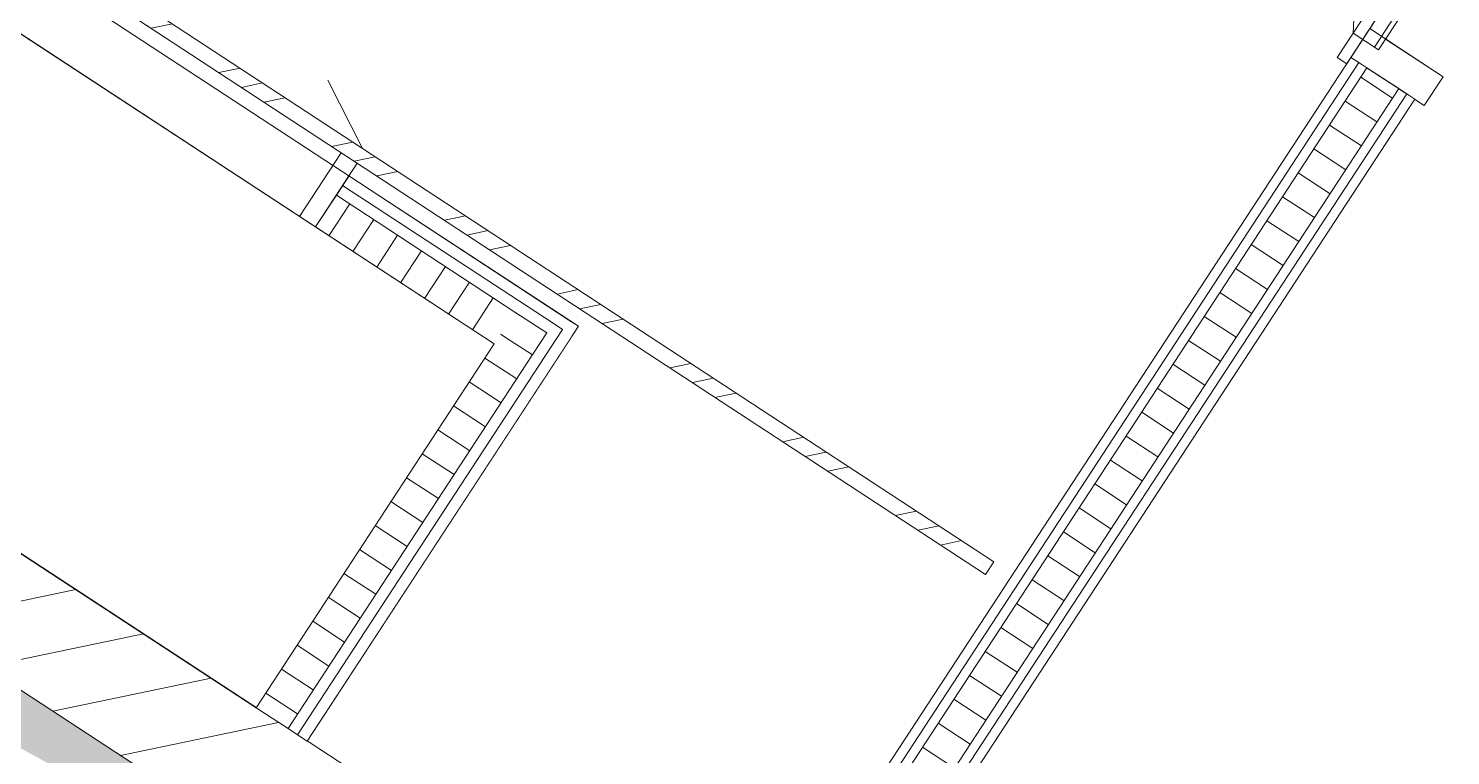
# Model space of a CAD drawing. Header units: metres. Extents: x 2696278.3 to 2696314, y 1245153.2 to 1245192.4.
# Drawn here: x 2696298.583 to 2696300.449, y 1245171.781 to 1245172.734 of the extents above; entities that cross this region are included whole.
import ezdxf

# ---------------------------------------------------------------- set-up
doc = ezdxf.new("R2010")
doc.units = ezdxf.units.M
doc.set_wipeout_variables(frame=1)
doc.linetypes.add('Strich 1 für MST 1_100', pattern=[0.075, 0.05, -0.025])
doc.linetypes.add('Wipeout_Contour', pattern=[10000, 0, -10000])
for name, color, linetype in [('010 Türen', 7, 'Continuous'), ('0_C22_Innenwandkonstruktion.3D', 7, 'Continuous'), ('0_C22_Innenwandkonstruktion.3D Bauteilschraffuren', 7, 'Continuous'), ('0_C22_Innenwandkonstruktion.3D Schichttrennlinien', 7, 'Continuous'), ('0_C51_Durchbruch_ Schiltz zu Konstruktion.3D', 7, 'Continuous'), ('0_G20_Bodenbelag.3D', 7, 'Continuous'), ('1_R01_Raumstempel.V Kontur', 7, 'Continuous')]:
    doc.layers.add(name, color=color, linetype=linetype)
pattern_1 = [(56.8, (2696295.289407, 1245171.756836), (-0.03137866, 0.02053362), [])]
pattern_2 = [(326.8, (2696295.289407, 1245171.756836), (0.02053362, 0.03137866), [])]

msp = doc.modelspace()

# ---------------------------------------------------------------- hatches: boundary and pattern name
at = {"layer": '0_C22_Innenwandkonstruktion.3D Bauteilschraffuren', "linetype": 'Continuous', "lineweight": 0, "true_color": 0xffffff}
h = msp.add_hatch(dxfattribs=at)
h.set_pattern_fill('DÄMMSTOFF__ALLGEMEIN_VER_31', angle=-33.2, style=0, pattern_type=2)
h.set_pattern_definition(pattern_1)
h.paths.add_polyline_path([(2696300.3548, 1245172.7058), (2696300.8388, 1245173.4455), (2696300.8054, 1245173.4674), (2696300.3213, 1245172.7277)])
h = msp.add_hatch(dxfattribs=at)
h.set_pattern_fill('DÄMMSTOFF__ALLGEMEIN_VER_31', angle=-33.2, style=0, pattern_type=2)
h.set_pattern_definition(pattern_1)
h.paths.add_polyline_path([(2696298.6073, 1245172.8478), (2696298.5964, 1245172.8311), (2696299.0106, 1245172.56), (2696299.0215, 1245172.5767)])

# ---------------------------------------------------------------- linework, layer by layer
at = {"layer": '010 Türen', "color": 7, "linetype": 'Continuous', "lineweight": 13}
for p, q in [((2696300.3213, 1245172.7277), (2696300.3707, 1245173.6103)), ((2696300.3213, 1245172.7277), (2696300.8054, 1245173.4674)), ((2696300.8388, 1245173.4455), (2696300.3548, 1245172.7058)), ((2696299.0215, 1245172.5767), (2696298.6073, 1245172.8478)), ((2696298.5964, 1245172.8311), (2696299.0106, 1245172.56)), ((2696300.3548, 1245172.7058), (2696300.3213, 1245172.7277)), ((2696300.3548, 1245172.7058), (2696300.3213, 1245172.7277)), ((2696300.3641, 1245172.72), (2696300.3548, 1245172.7058)), ((2696300.4148, 1245172.6331), (2696300.4394, 1245172.6707)), ((2696298.9938, 1245172.571), (2696299.0106, 1245172.56)), ((2696299.0106, 1245172.56), (2696299.0215, 1245172.5767)), ((2696299.0106, 1245172.56), (2696299.0215, 1245172.5767)), ((2696299.0215, 1245172.5767), (2696299.0257, 1245172.574))]:
    msp.add_line(p, q, dxfattribs=at)
at = {"layer": '010 Türen', "color": 7, "linetype": 'Strich 1 für MST 1_100', "lineweight": 5}
msp.add_line((2696299.0215, 1245172.5767), (2696298.7983, 1245173.0186), dxfattribs=at)
at = {"layer": '0_G20_Bodenbelag.3D', "color": 255, "linetype": 'Wipeout_Contour', "lineweight": 18, "flags": 128}
for points in [[(2696306.9568, 1245182.4659), (2696310.5046, 1245180.1441), (2696308.6868, 1245177.3662), (2696305.1389, 1245179.6879), (2696303.6878, 1245177.4705), (2696303.1731, 1245176.6839), (2696303.1293, 1245176.617), (2696304.9869, 1245175.4014), (2696302.9719, 1245172.3221), (2696300.9428, 1245173.6499), (2696300.8825, 1245173.5579), (2696300.3678, 1245172.7713), (2696299.4972, 1245171.4409), (2696298.9491, 1245171.7995), (2696299.305, 1245172.3434), (2696297.757, 1245173.3564), (2696298.6974, 1245174.7935), (2696299.3668, 1245174.3555), (2696302.6974, 1245179.4451), (2696301.254, 1245180.3896), (2696303.9151, 1245184.4563)], [(2696300.3432, 1245172.7337), (2696300.4268, 1245172.6789), (2696299.3207, 1245170.9886), (2696302.9565, 1245168.6094), (2696304.6074, 1245171.1323), (2696300.9717, 1245173.5115), (2696300.9416, 1245173.4655), (2696300.8579, 1245173.5202)]]:
    msp.add_lwpolyline(points, close=True, dxfattribs=at)
at = {"layer": '1_R01_Raumstempel.V Kontur', "color": 21, "linetype": 'Continuous', "lineweight": 0, "true_color": 0xffa8a8, "flags": 128}
for points in [[(2696297.8118, 1245173.4401), (2696297.757, 1245173.3564), (2696299.305, 1245172.3434), (2696298.9491, 1245171.7995), (2696299.4972, 1245171.4409), (2696300.9428, 1245173.6499), (2696299.5161, 1245174.5835), (2696299.3668, 1245174.3555), (2696298.6974, 1245174.7935)], [(2696300.4022, 1245172.6413), (2696299.3208, 1245170.9886), (2696302.0444, 1245169.2063), (2696301.9897, 1245169.1226), (2696302.7762, 1245168.6079), (2696302.8309, 1245168.6915), (2696302.9564, 1245168.6094), (2696304.6074, 1245171.1323), (2696300.9717, 1245173.5115), (2696300.9169, 1245173.4278), (2696300.8332, 1245173.4826), (2696300.3185, 1245172.696)]]:
    msp.add_lwpolyline(points, close=True, dxfattribs=at)

# ---------------------------------------------------------------- next in the draw order: wipeouts: each hides what was drawn before it
at = {"color": 254, "linetype": 'Wipeout_Contour', "lineweight": 0, "ltscale": 18.930169}
msp.add_wipeout([(2696300.4022, 1245172.6413), (2696300.3918, 1245172.6481), (2696299.5704, 1245171.393), (2696299.5809, 1245171.3861)], dxfattribs=at).dxf.layer = '0_C22_Innenwandkonstruktion.3D Bauteilschraffuren'
at = {"color": 254, "linetype": 'Wipeout_Contour', "lineweight": 0, "ltscale": 12.038936}
msp.add_wipeout([(2696299.0605, 1245171.0932), (2696297.638, 1245172.0241), (2696297.5012, 1245171.8149), (2696298.9237, 1245170.884)], dxfattribs=at).dxf.layer = '0_C22_Innenwandkonstruktion.3D Bauteilschraffuren'

# ---------------------------------------------------------------- next in the draw order: wipeouts: each hides what was drawn before it
at = {"color": 254, "linetype": 'Wipeout_Contour', "lineweight": 0, "ltscale": 18.889679}
msp.add_wipeout([(2696299.5599, 1245171.3998), (2696299.5704, 1245171.393), (2696300.3918, 1245172.6481), (2696300.3813, 1245172.655)], dxfattribs=at).dxf.layer = '0_C22_Innenwandkonstruktion.3D Bauteilschraffuren'
at = {"color": 254, "linetype": 'Wipeout_Contour', "lineweight": 0, "ltscale": 13.303747}
msp.add_wipeout([(2696299.3508, 1245171.5367), (2696297.9283, 1245172.4675), (2696297.8461, 1245172.342), (2696299.2686, 1245171.4112)], dxfattribs=at).dxf.layer = '0_C22_Innenwandkonstruktion.3D Bauteilschraffuren'

# ---------------------------------------------------------------- next in the draw order: hatches: boundary and pattern name
at = {"layer": '0_C22_Innenwandkonstruktion.3D Bauteilschraffuren', "linetype": 'Continuous', "lineweight": 0, "true_color": 0x000000}
h = msp.add_hatch(dxfattribs=at)
h.set_pattern_fill('BACKSTEIN_0001', color=18, angle=-33.2, style=0, pattern_type=2)
h.set_pattern_definition([(11.8, (2696295.28941, 1245171.756836), (-0.0153372, 0.073415), [])])
h.paths.add_polyline_path([(2696299.3508, 1245171.5367), (2696297.9283, 1245172.4675), (2696297.8461, 1245172.342), (2696299.2686, 1245171.4112)])

# ---------------------------------------------------------------- next in the draw order: linework, layer by layer
at = {"layer": '010 Türen', "color": 7, "linetype": 'Continuous', "lineweight": 13}
msp.add_line((2696300.3918, 1245172.6481), (2696300.4022, 1245172.6413), dxfattribs=at)
msp.add_line((2696300.3918, 1245172.6481), (2696300.4022, 1245172.6413), dxfattribs=at)
at = {"layer": '0_C22_Innenwandkonstruktion.3D', "color": 7, "linetype": 'Continuous', "lineweight": 13}
msp.add_line((2696300.3918, 1245172.6481), (2696300.4022, 1245172.6413), dxfattribs=at)
at = {"layer": '0_C22_Innenwandkonstruktion.3D', "color": 7, "linetype": 'Continuous', "lineweight": 13, "flags": 128}
for points in [[(2696299.3508, 1245171.5367), (2696297.9283, 1245172.4675)], [(2696297.8461, 1245172.342), (2696299.2686, 1245171.4112)]]:
    msp.add_lwpolyline(points, dxfattribs=at)

# ---------------------------------------------------------------- next in the draw order: wipeouts: each hides what was drawn before it
at = {"color": 254, "linetype": 'Wipeout_Contour', "lineweight": 0, "ltscale": 18.647682}
msp.add_wipeout([(2696299.4972, 1245171.4409), (2696299.5076, 1245171.434), (2696300.329, 1245172.6892), (2696300.3185, 1245172.696)], dxfattribs=at).dxf.layer = '0_C22_Innenwandkonstruktion.3D Bauteilschraffuren'

# ---------------------------------------------------------------- next in the draw order: wipeouts: each hides what was drawn before it
at = {"color": 254, "linetype": 'Wipeout_Contour', "lineweight": 0, "ltscale": 18.687901}
msp.add_wipeout([(2696299.5076, 1245171.434), (2696299.5181, 1245171.4272), (2696300.3395, 1245172.6823), (2696300.329, 1245172.6892)], dxfattribs=at).dxf.layer = '0_C22_Innenwandkonstruktion.3D Bauteilschraffuren'
at = {"color": 254, "linetype": 'Wipeout_Contour', "lineweight": 0, "ltscale": 12.968708}
msp.add_wipeout([(2696299.305, 1245172.3434), (2696299.2925, 1245172.3516), (2696299.2843, 1245172.3391)], dxfattribs=at).dxf.layer = '0_C22_Innenwandkonstruktion.3D Bauteilschraffuren'

# ---------------------------------------------------------------- next in the draw order: linework, layer by layer
at = {"layer": '010 Türen', "color": 7, "linetype": 'Continuous', "lineweight": 13}
msp.add_line((2696300.3213, 1245172.7277), (2696300.3005, 1245172.6959), dxfattribs=at)

# ---------------------------------------------------------------- next in the draw order: wipeouts: each hides what was drawn before it
at = {"color": 254, "linetype": 'Wipeout_Contour', "lineweight": 0, "ltscale": 18.784896}
msp.add_wipeout([(2696299.5181, 1245171.4272), (2696299.5599, 1245171.3998), (2696300.3813, 1245172.655), (2696300.3395, 1245172.6823)], dxfattribs=at).dxf.layer = '0_C22_Innenwandkonstruktion.3D Bauteilschraffuren'
at = {"color": 254, "linetype": 'Wipeout_Contour', "lineweight": 0, "ltscale": 12.905794}
msp.add_wipeout([(2696299.2843, 1245172.3391), (2696299.2717, 1245172.3473), (2696299.2635, 1245172.3347)], dxfattribs=at).dxf.layer = '0_C22_Innenwandkonstruktion.3D Bauteilschraffuren'

# ---------------------------------------------------------------- next in the draw order: hatches: boundary and pattern name
at = {"layer": '0_C22_Innenwandkonstruktion.3D Bauteilschraffuren', "linetype": 'Continuous', "lineweight": 0, "true_color": 0x000000}
h = msp.add_hatch(dxfattribs=at)
h.set_pattern_fill('DÄMMSTOFF__ALLGEMEIN_VER_31', color=18, angle=-33.2, style=0, pattern_type=2)
h.set_pattern_definition([(146.8, (2696295.289407, 1245171.756836), (0.02053362, 0.03137866), [])])
h.paths.add_polyline_path([(2696299.5181, 1245171.4272), (2696299.5599, 1245171.3998), (2696300.3813, 1245172.655), (2696300.3395, 1245172.6823)])

# ---------------------------------------------------------------- next in the draw order: linework, layer by layer
at = {"layer": '010 Türen', "color": 7, "linetype": 'Continuous', "lineweight": 13}
for p, q in [((2696300.4394, 1245172.6707), (2696300.3641, 1245172.72)), ((2696300.3005, 1245172.6959), (2696300.3131, 1245172.6877)), ((2696300.3131, 1245172.6877), (2696300.3185, 1245172.696)), ((2696300.3185, 1245172.696), (2696300.4148, 1245172.6331)), ((2696300.3185, 1245172.696), (2696300.329, 1245172.6892)), ((2696300.3185, 1245172.696), (2696300.329, 1245172.6892)), ((2696300.329, 1245172.6892), (2696300.3395, 1245172.6823)), ((2696300.329, 1245172.6892), (2696300.3395, 1245172.6823)), ((2696300.3395, 1245172.6823), (2696300.3813, 1245172.655)), ((2696300.3395, 1245172.6823), (2696300.3813, 1245172.655)), ((2696300.3813, 1245172.655), (2696300.3918, 1245172.6481)), ((2696300.3813, 1245172.655), (2696300.3918, 1245172.6481))]:
    msp.add_line(p, q, dxfattribs=at)
at = {"layer": '0_C22_Innenwandkonstruktion.3D', "color": 7, "linetype": 'Continuous', "lineweight": 13}
for p, q in [((2696300.3185, 1245172.696), (2696300.329, 1245172.6892)), ((2696300.329, 1245172.6892), (2696300.3395, 1245172.6823)), ((2696300.3395, 1245172.6823), (2696300.3813, 1245172.655)), ((2696300.3813, 1245172.655), (2696300.3918, 1245172.6481))]:
    msp.add_line(p, q, dxfattribs=at)
at = {"layer": '0_C22_Innenwandkonstruktion.3D', "color": 7, "linetype": 'Continuous', "lineweight": 13, "flags": 128}
for points in [[(2696300.3185, 1245172.696), (2696299.4972, 1245171.4409)], [(2696299.5809, 1245171.3861), (2696300.4022, 1245172.6413)]]:
    msp.add_lwpolyline(points, dxfattribs=at)
at = {"layer": '0_C22_Innenwandkonstruktion.3D Schichttrennlinien', "color": 7, "linetype": 'Continuous', "lineweight": 5}
for p, q in [((2696300.329, 1245172.6892), (2696299.5076, 1245171.434)), ((2696300.3395, 1245172.6823), (2696299.5181, 1245171.4272)), ((2696299.5599, 1245171.3998), (2696300.3813, 1245172.655)), ((2696299.5704, 1245171.393), (2696300.3918, 1245172.6481))]:
    msp.add_line(p, q, dxfattribs=at)

# ---------------------------------------------------------------- next in the draw order: wipeouts: each hides what was drawn before it
at = {"color": 254, "linetype": 'Wipeout_Contour', "lineweight": 0, "ltscale": 12.763989}
msp.add_wipeout([(2696299.2635, 1245172.3347), (2696299.2217, 1245172.3621), (2696299.1943, 1245172.3203)], dxfattribs=at).dxf.layer = '0_C22_Innenwandkonstruktion.3D Bauteilschraffuren'
at = {"color": 254, "linetype": 'Wipeout_Contour', "lineweight": 0, "ltscale": 11.558143}
msp.add_wipeout([(2696299.2843, 1245172.3391), (2696299.2968, 1245172.3309), (2696299.305, 1245172.3434)], dxfattribs=at).dxf.layer = '0_C22_Innenwandkonstruktion.3D Bauteilschraffuren'

# ---------------------------------------------------------------- next in the draw order: hatches: boundary and pattern name
at = {"layer": '0_C22_Innenwandkonstruktion.3D Bauteilschraffuren', "linetype": 'Continuous', "lineweight": 0, "true_color": 0x000000}
h = msp.add_hatch(dxfattribs=at)
h.set_pattern_fill('DÄMMSTOFF__ALLGEMEIN_VER_31', color=18, angle=-33.2, style=0, pattern_type=2)
h.set_pattern_definition(pattern_2)
h.paths.add_polyline_path([(2696299.2635, 1245172.3347), (2696299.2217, 1245172.3621), (2696299.1943, 1245172.3203)])

# ---------------------------------------------------------------- next in the draw order: wipeouts: each hides what was drawn before it
at = {"color": 254, "linetype": 'Wipeout_Contour', "lineweight": 0, "ltscale": 15.442661}
msp.add_wipeout([(2696299.2968, 1245172.3309), (2696299.2843, 1245172.3391), (2696298.9366, 1245171.8077), (2696298.9491, 1245171.7995)], dxfattribs=at).dxf.layer = '0_C22_Innenwandkonstruktion.3D Bauteilschraffuren'

# ---------------------------------------------------------------- next in the draw order: wipeouts: each hides what was drawn before it
at = {"color": 254, "linetype": 'Wipeout_Contour', "lineweight": 0, "ltscale": 11.495261}
msp.add_wipeout([(2696299.2635, 1245172.3347), (2696299.276, 1245172.3265), (2696299.2843, 1245172.3391)], dxfattribs=at).dxf.layer = '0_C22_Innenwandkonstruktion.3D Bauteilschraffuren'

# ---------------------------------------------------------------- next in the draw order: linework, layer by layer
at = {"layer": '0_C22_Innenwandkonstruktion.3D', "color": 7, "linetype": 'Continuous', "lineweight": 13, "flags": 128}
msp.add_lwpolyline([(2696299.305, 1245172.3434), (2696299.2925, 1245172.3516)], dxfattribs=at)

# ---------------------------------------------------------------- next in the draw order: wipeouts: each hides what was drawn before it
at = {"color": 254, "linetype": 'Wipeout_Contour', "lineweight": 0, "ltscale": 15.377455}
msp.add_wipeout([(2696299.276, 1245172.3265), (2696299.2635, 1245172.3347), (2696298.924, 1245171.8159), (2696298.9366, 1245171.8077)], dxfattribs=at).dxf.layer = '0_C22_Innenwandkonstruktion.3D Bauteilschraffuren'

# ---------------------------------------------------------------- next in the draw order: linework, layer by layer
at = {"layer": '0_C22_Innenwandkonstruktion.3D Schichttrennlinien', "color": 7, "linetype": 'Continuous', "lineweight": 5}
msp.add_line((2696299.276, 1245172.3265), (2696299.2843, 1245172.3391), dxfattribs=at)

# ---------------------------------------------------------------- next in the draw order: wipeouts: each hides what was drawn before it
at = {"color": 254, "linetype": 'Wipeout_Contour', "lineweight": 0, "ltscale": 11.355732}
msp.add_wipeout([(2696299.1943, 1245172.3203), (2696299.2361, 1245172.2929), (2696299.2635, 1245172.3347)], dxfattribs=at).dxf.layer = '0_C22_Innenwandkonstruktion.3D Bauteilschraffuren'

# ---------------------------------------------------------------- next in the draw order: hatches: boundary and pattern name
at = {"layer": '0_C22_Innenwandkonstruktion.3D Bauteilschraffuren', "linetype": 'Continuous', "lineweight": 0, "true_color": 0x000000}
h = msp.add_hatch(dxfattribs=at)
h.set_pattern_fill('DÄMMSTOFF__ALLGEMEIN_VER_31', color=18, angle=-33.2, style=0, pattern_type=2)
h.set_pattern_definition(pattern_2)
h.paths.add_polyline_path([(2696299.1943, 1245172.3203), (2696299.2361, 1245172.2929), (2696299.2635, 1245172.3347)])

# ---------------------------------------------------------------- next in the draw order: linework, layer by layer
at = {"layer": '0_C22_Innenwandkonstruktion.3D Schichttrennlinien', "color": 7, "linetype": 'Continuous', "lineweight": 5}
for p, q in [((2696299.2635, 1245172.3347), (2696299.2217, 1245172.3621)), ((2696299.2843, 1245172.3391), (2696299.2717, 1245172.3473))]:
    msp.add_line(p, q, dxfattribs=at)

# ---------------------------------------------------------------- next in the draw order: wipeouts: each hides what was drawn before it
at = {"color": 254, "linetype": 'Wipeout_Contour', "lineweight": 0, "ltscale": 15.211176}
msp.add_wipeout([(2696299.2361, 1245172.2929), (2696299.1943, 1245172.3203), (2696298.8822, 1245171.8433), (2696298.924, 1245171.8159)], dxfattribs=at).dxf.layer = '0_C22_Innenwandkonstruktion.3D Bauteilschraffuren'

# ---------------------------------------------------------------- next in the draw order: hatches: boundary and pattern name
at = {"layer": '0_C22_Innenwandkonstruktion.3D Bauteilschraffuren', "linetype": 'Continuous', "lineweight": 0, "true_color": 0x000000}
h = msp.add_hatch(dxfattribs=at)
h.set_pattern_fill('DÄMMSTOFF__ALLGEMEIN_VER_31', color=18, angle=-33.2, style=0, pattern_type=2)
h.set_pattern_definition(pattern_2)
h.paths.add_polyline_path([(2696299.2361, 1245172.2929), (2696299.1943, 1245172.3203), (2696298.8822, 1245171.8433), (2696298.924, 1245171.8159)])

# ---------------------------------------------------------------- next in the draw order: linework, layer by layer
at = {"layer": '0_C22_Innenwandkonstruktion.3D', "color": 7, "linetype": 'Continuous', "lineweight": 13, "flags": 128}
for points in [[(2696298.9491, 1245171.7995), (2696299.305, 1245172.3434)], [(2696299.1943, 1245172.3203), (2696298.8822, 1245171.8433)], [(2696298.8822, 1245171.8433), (2696298.924, 1245171.8159)], [(2696298.924, 1245171.8159), (2696298.9366, 1245171.8077)], [(2696298.9366, 1245171.8077), (2696298.9491, 1245171.7995)]]:
    msp.add_lwpolyline(points, dxfattribs=at)
at = {"layer": '0_C22_Innenwandkonstruktion.3D Schichttrennlinien', "color": 7, "linetype": 'Continuous', "lineweight": 5}
for p, q in [((2696299.2361, 1245172.2929), (2696299.2635, 1245172.3347)), ((2696298.9366, 1245171.8077), (2696299.276, 1245172.3265)), ((2696298.924, 1245171.8159), (2696299.2361, 1245172.2929))]:
    msp.add_line(p, q, dxfattribs=at)

# ---------------------------------------------------------------- next in the draw order: wipeouts: each hides what was drawn before it
at = {"color": 254, "linetype": 'Wipeout_Contour', "lineweight": 0, "ltscale": 15.747274}
msp.add_wipeout([(2696299.0038, 1245172.5405), (2696298.9956, 1245172.528), (2696299.2843, 1245172.3391), (2696299.2925, 1245172.3516)], dxfattribs=at).dxf.layer = '0_C22_Innenwandkonstruktion.3D Bauteilschraffuren'

# ---------------------------------------------------------------- next in the draw order: wipeouts: each hides what was drawn before it
at = {"color": 254, "linetype": 'Wipeout_Contour', "lineweight": 0, "ltscale": 15.685944}
msp.add_wipeout([(2696298.9874, 1245172.5154), (2696299.2635, 1245172.3347), (2696299.2717, 1245172.3473), (2696298.9956, 1245172.528)], dxfattribs=at).dxf.layer = '0_C22_Innenwandkonstruktion.3D Bauteilschraffuren'

# ---------------------------------------------------------------- next in the draw order: linework, layer by layer
at = {"layer": '010 Türen', "color": 7, "linetype": 'Continuous', "lineweight": 13}
msp.add_line((2696299.0038, 1245172.5405), (2696298.9956, 1245172.528), dxfattribs=at)
msp.add_line((2696299.0038, 1245172.5405), (2696298.9956, 1245172.528), dxfattribs=at)
at = {"layer": '0_C22_Innenwandkonstruktion.3D', "color": 7, "linetype": 'Continuous', "lineweight": 13}
msp.add_line((2696299.0038, 1245172.5405), (2696298.9956, 1245172.528), dxfattribs=at)
at = {"layer": '0_C22_Innenwandkonstruktion.3D Schichttrennlinien', "color": 7, "linetype": 'Continuous', "lineweight": 5}
msp.add_line((2696299.2843, 1245172.3391), (2696299.2717, 1245172.3473), dxfattribs=at)

# ---------------------------------------------------------------- next in the draw order: wipeouts: each hides what was drawn before it
at = {"color": 254, "linetype": 'Wipeout_Contour', "lineweight": 0, "ltscale": 15.525177}
msp.add_wipeout([(2696298.9874, 1245172.5154), (2696298.96, 1245172.4736), (2696299.1943, 1245172.3203), (2696299.2217, 1245172.3621)], dxfattribs=at).dxf.layer = '0_C22_Innenwandkonstruktion.3D Bauteilschraffuren'

# ---------------------------------------------------------------- next in the draw order: hatches: boundary and pattern name
at = {"layer": '0_C22_Innenwandkonstruktion.3D Bauteilschraffuren', "linetype": 'Continuous', "lineweight": 0, "true_color": 0x000000}
h = msp.add_hatch(dxfattribs=at)
h.set_pattern_fill('DÄMMSTOFF__ALLGEMEIN_VER_31', color=18, angle=-33.2, style=0, pattern_type=2)
h.set_pattern_definition(pattern_1)
h.paths.add_polyline_path([(2696298.9874, 1245172.5154), (2696298.96, 1245172.4736), (2696299.1943, 1245172.3203), (2696299.2217, 1245172.3621)])

# ---------------------------------------------------------------- next in the draw order: linework, layer by layer
at = {"layer": '010 Türen', "color": 7, "linetype": 'Continuous', "lineweight": 13}
for p, q in [((2696298.1232, 1245173.0212), (2696298.96, 1245172.4736)), ((2696298.9391, 1245172.4873), (2696298.9938, 1245172.571)), ((2696299.0257, 1245172.574), (2696298.96, 1245172.4736)), ((2696298.9874, 1245172.5154), (2696298.96, 1245172.4736)), ((2696298.9874, 1245172.5154), (2696298.96, 1245172.4736)), ((2696298.9956, 1245172.528), (2696298.9874, 1245172.5154)), ((2696298.9956, 1245172.528), (2696298.9874, 1245172.5154)), ((2696298.96, 1245172.4736), (2696298.9391, 1245172.4873))]:
    msp.add_line(p, q, dxfattribs=at)
at = {"layer": '0_C22_Innenwandkonstruktion.3D', "color": 7, "linetype": 'Continuous', "lineweight": 13}
for p, q in [((2696298.9874, 1245172.5154), (2696298.96, 1245172.4736)), ((2696298.9956, 1245172.528), (2696298.9874, 1245172.5154))]:
    msp.add_line(p, q, dxfattribs=at)
at = {"layer": '0_C22_Innenwandkonstruktion.3D', "color": 7, "linetype": 'Continuous', "lineweight": 13, "flags": 128}
for points in [[(2696299.2925, 1245172.3516), (2696299.0038, 1245172.5405)], [(2696298.96, 1245172.4736), (2696299.1943, 1245172.3203)]]:
    msp.add_lwpolyline(points, dxfattribs=at)
at = {"layer": '0_C22_Innenwandkonstruktion.3D Schichttrennlinien', "color": 7, "linetype": 'Continuous', "lineweight": 5}
for p, q in [((2696299.2217, 1245172.3621), (2696298.9874, 1245172.5154)), ((2696299.2717, 1245172.3473), (2696298.9956, 1245172.528)), ((2696299.2635, 1245172.3347), (2696299.2217, 1245172.3621))]:
    msp.add_line(p, q, dxfattribs=at)
at = {"layer": '1_R01_Raumstempel.V Kontur', "color": 151, "linetype": 'Continuous', "lineweight": 0, "true_color": 0xa8c0ff, "flags": 128}
for points in [[(2696297.7132, 1245173.2895), (2696297.4011, 1245172.8125), (2696298.8822, 1245171.8433), (2696299.1943, 1245172.3203)], [(2696297.8461, 1245172.342), (2696297.638, 1245172.0241), (2696299.0605, 1245171.0932), (2696299.2686, 1245171.4112)]]:
    msp.add_lwpolyline(points, close=True, dxfattribs=at)

# ---------------------------------------------------------------- next in the draw order: wipeouts: each hides what was drawn before it
at = {"color": 254, "linetype": 'Wipeout_Contour', "lineweight": 0, "ltscale": 14.888167}
msp.add_wipeout([(2696299.8499, 1245172.0347), (2696297.7789, 1245173.3899), (2696297.768, 1245173.3731), (2696299.839, 1245172.0179)], dxfattribs=at).dxf.layer = '0_C22_Innenwandkonstruktion.3D Bauteilschraffuren'

# ---------------------------------------------------------------- next in the draw order: hatches: boundary and pattern name
at = {"layer": '0_C22_Innenwandkonstruktion.3D Bauteilschraffuren', "linetype": 'Continuous', "lineweight": 0, "true_color": 0x000000}
h = msp.add_hatch(dxfattribs=at)
h.set_pattern_fill('HOLZWERKSTOFF_0001', color=18, angle=-33.2, style=0, pattern_type=2)
h.set_pattern_definition([(11.8, (2696295.28941, 1245171.75684), (-0.025562, 0.1223584), []), (11.8, (2696295.2843, 1245171.78131), (-0.025562, 0.1223584), []), (11.8, (2696295.27918, 1245171.80578), (-0.025562, 0.1223584), [])])
h.paths.add_polyline_path([(2696299.8499, 1245172.0347), (2696297.7789, 1245173.3899), (2696297.768, 1245173.3731), (2696299.839, 1245172.0179)])
at = {"layer": '0_C51_Durchbruch_ Schiltz zu Konstruktion.3D', "linetype": 'Continuous', "lineweight": 18, "true_color": 0xbebebe}
msp.add_hatch(color=9, dxfattribs=at).paths.add_polyline_path([(2696297.638, 1245172.0241), (2696297.8461, 1245172.342), (2696299.2686, 1245171.4112), (2696297.88, 1245172.1676)])

# ---------------------------------------------------------------- next in the draw order: linework, layer by layer
at = {"layer": '0_C22_Innenwandkonstruktion.3D', "color": 7, "linetype": 'Continuous', "lineweight": 18, "flags": 128}
for points in [[(2696297.768, 1245173.3731), (2696299.839, 1245172.0179)], [(2696299.8499, 1245172.0347), (2696297.7789, 1245173.3899)], [(2696299.839, 1245172.0179), (2696299.8499, 1245172.0347)]]:
    msp.add_lwpolyline(points, dxfattribs=at)

doc.saveas('drawing.dxf')
